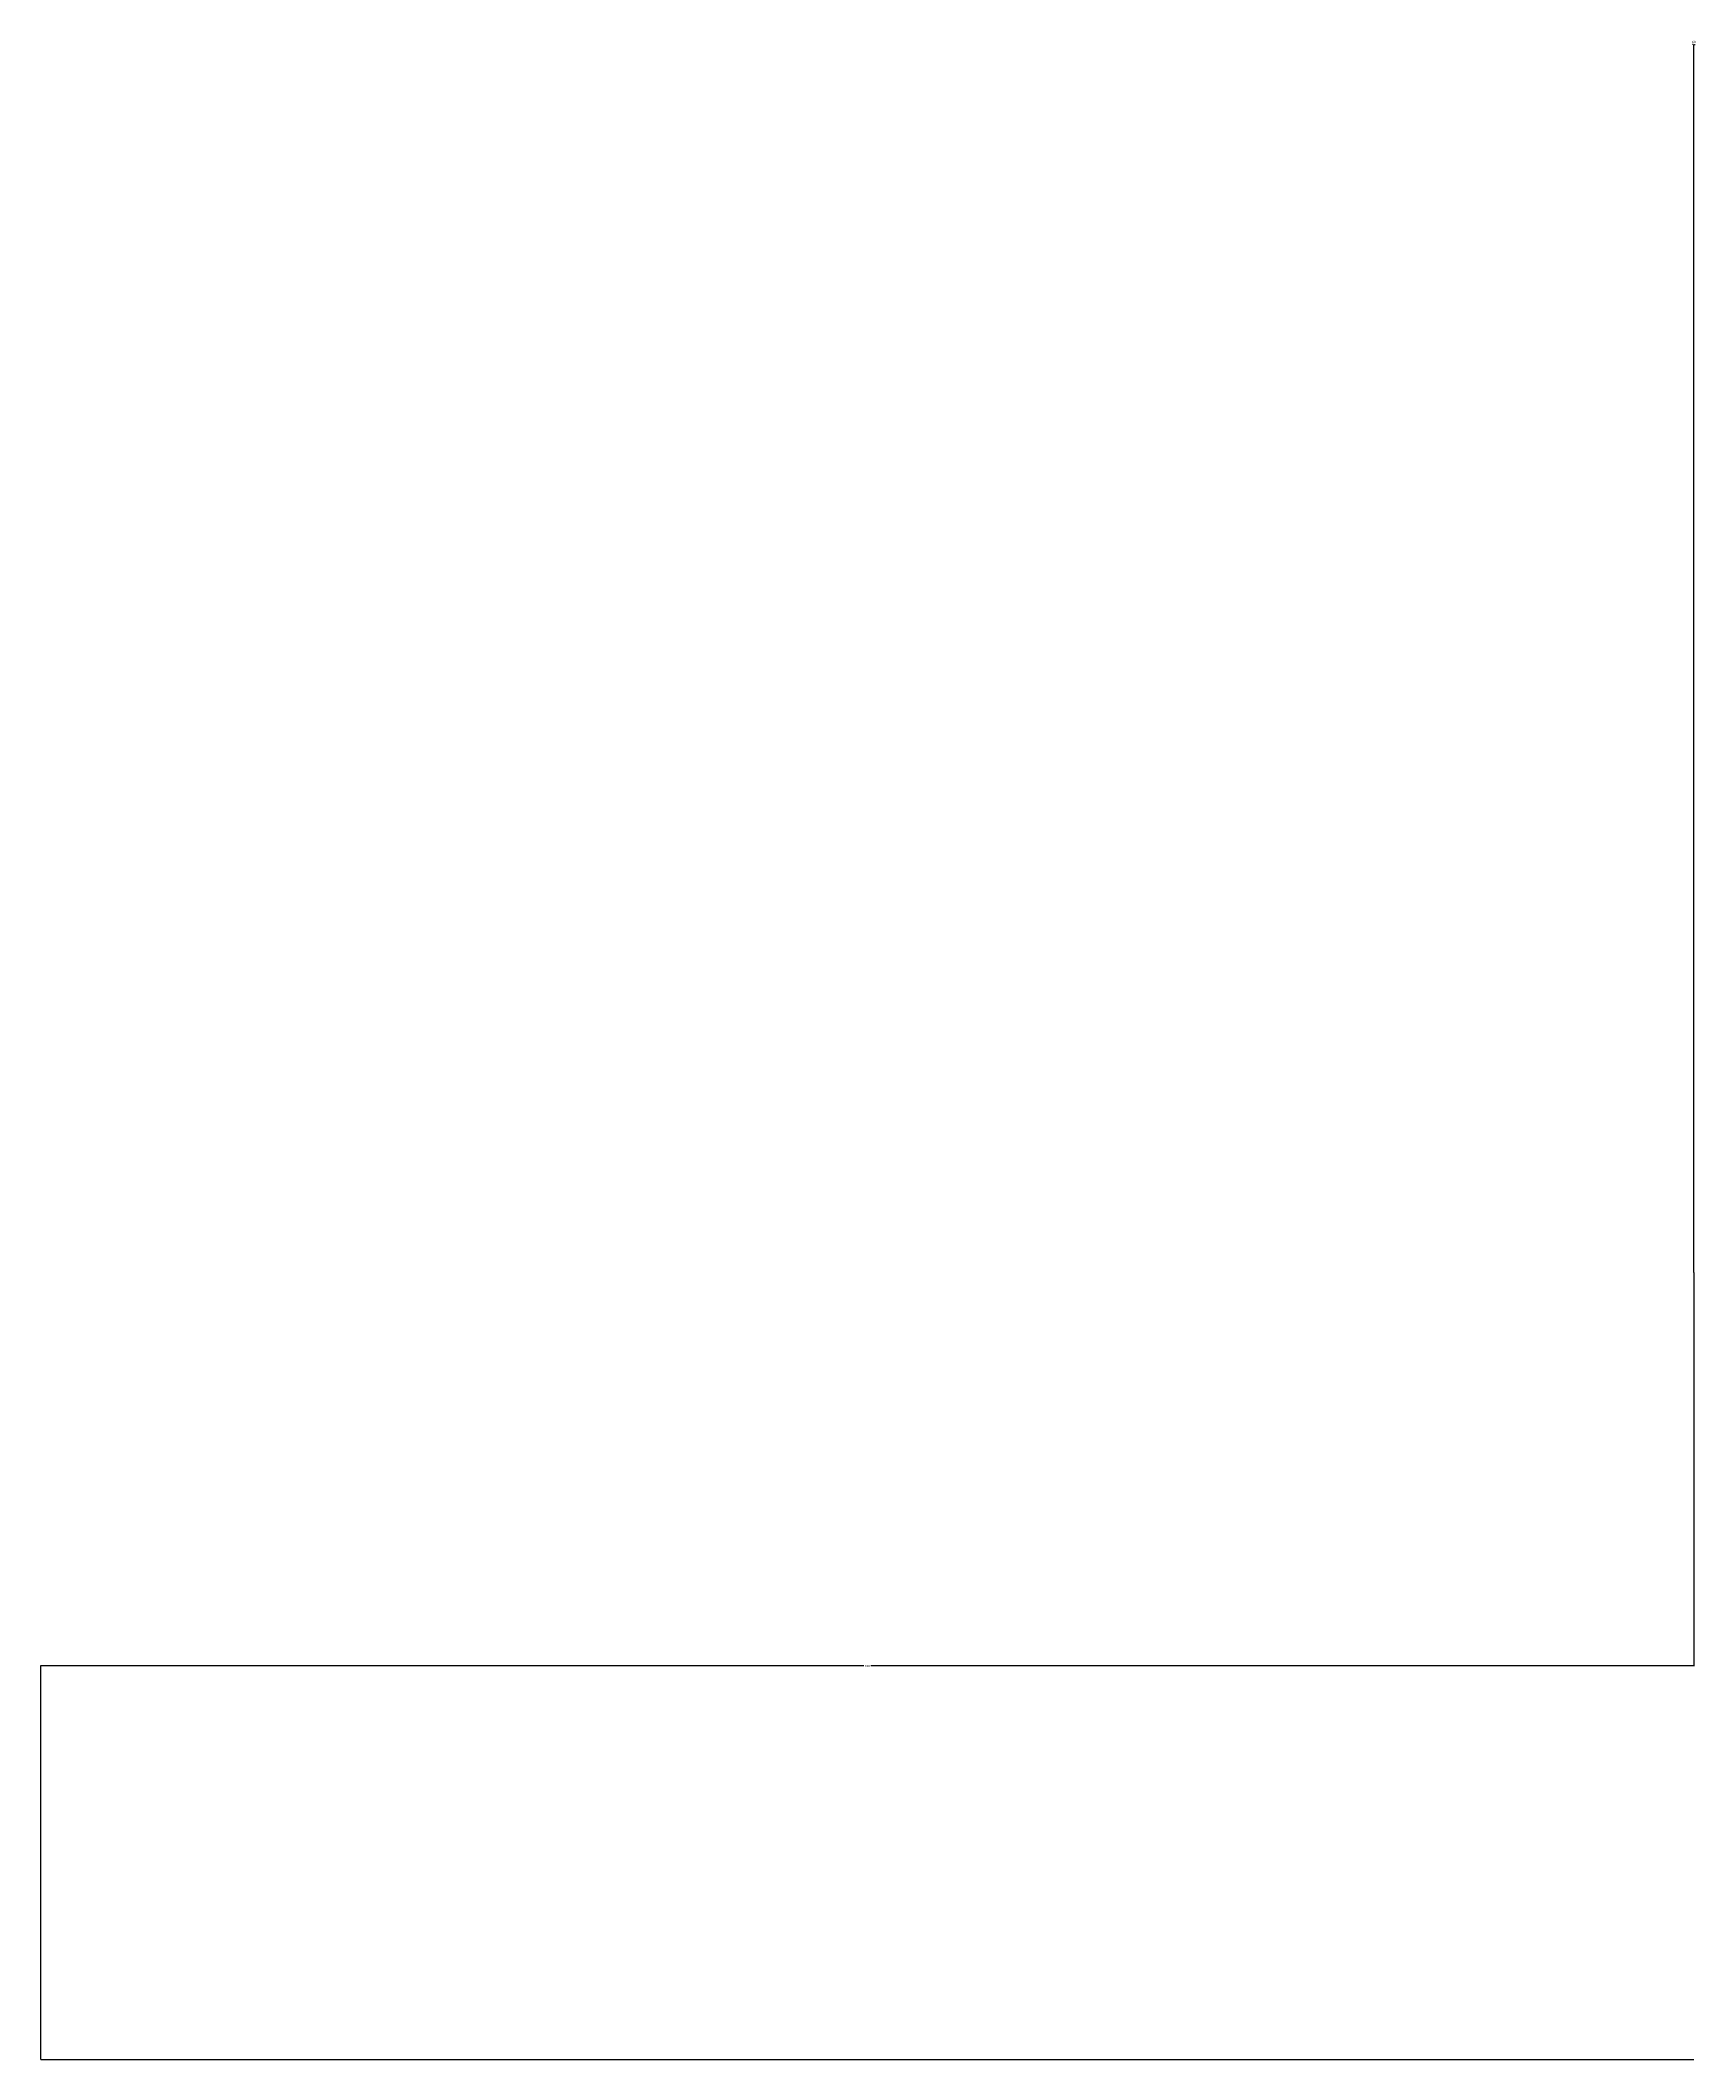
# Model space of a CAD drawing. Header units: metres. Extents: x -29254 to 67342, y -13190 to 112674.
# Drawn here: x -23094 to -22392, y 67822 to 68678 of the extents above; entities that cross this region are included whole.
import ezdxf

# ---------------------------------------------------------------- set-up
doc = ezdxf.new("R2010")
doc.units = ezdxf.units.M
doc.layers.add('DIM', color=140, linetype='Continuous')
doc.dimstyles.get("Standard").update_dxf_attribs({"dimtxt": 2.5, "dimasz": 2.5, "dimexe": 1.25, "dimexo": 0.625, "dimtad": 1, "dimcen": 2.5, "dimazin": 3, "dimtfac": 1, "dimtmove": 0, "dimatfit": 3})

# ---------------------------------------------------------------- blocks, each defined once
blk = doc.blocks.new('*D73')
for p, q in [((-22393.11, 68155.77), (-22393.11, 67989.02)), ((-22744.785, 67989.02), (-23093.71, 67989.02)), ((-23093.46, 67822.27), (-23093.46, 67989.02)), ((-22392.86, 67989.02), (-22741.785, 67989.02))]:
    blk.add_line(p, q)
at = {"layer": 'Defpoints'}
for p in [(-22393.11, 68155.77), (-22393.11, 67989.02), (-23093.46, 67822.27)]:
    blk.add_point(p, dxfattribs=at)
at = {"layer": 'DIM', "insert": (-22743.285, 67989.02), "char_height": 1, "attachment_point": 5}
blk.add_mtext('100', dxfattribs=at)
blk = doc.blocks.new('*D74')
for p, q in [((-22393.36, 68675.86), (-22393.61, 68675.86)), ((-22393.11, 68355.87), (-22393.11, 68675.86)), ((-22393.11, 68155.77), (-22393.11, 68675.86)), ((-22393.11, 68675.86), (-22393.11, 68675.86)), ((-22392.86, 68675.86), (-22392.61, 68675.86))]:
    blk.add_line(p, q)
at = {"layer": 'Defpoints'}
for p in [(-22393.11, 68675.86), (-22393.11, 68355.87), (-22393.11, 68155.77)]:
    blk.add_point(p, dxfattribs=at)
at = {"layer": 'DIM', "insert": (-22393.11, 68676.985), "char_height": 1, "attachment_point": 5}
blk.add_mtext('60', dxfattribs=at)

msp = doc.modelspace()

# ---------------------------------------------------------------- linework, layer by layer
at = {"layer": 'DIM'}
msp.add_line((-23093.46, 67822.27), (-22393.11, 67822.27), dxfattribs=at)

# ---------------------------------------------------------------- dimensions: what is measured, and where the dimension line sits
for base, p1, p2, text, picture, middle in [((-22393.11, 68675.86), (-22393.11, 68355.87), (-22393.11, 68155.77), '60', '*D74', (-22393.11, 68676.985)), ((-22393.11, 67989.02), (-22393.11, 68155.77), (-23093.46, 67822.27), '100', '*D73', (-22743.285, 67989.02))]:
    dim = msp.add_linear_dim(base=base, p1=p1, p2=p2, text=text, dimstyle='Standard', dxfattribs=at)
    dim.commit()
    dim.dimension.update_dxf_attribs({"geometry": picture, "text_midpoint": middle})

doc.saveas('drawing.dxf')
